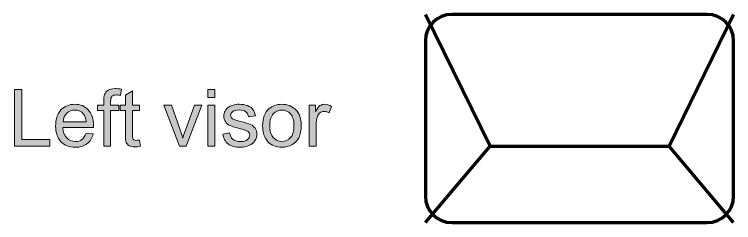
# Model space of a CAD drawing. Header units: inches. Extents: x 247 to 2765, y -1897 to -1110.
# Drawn here: x 279.3 to 317.67, y -1325.77 to -1314.65 of the extents above; entities that cross this region are included whole.
import ezdxf

# ---------------------------------------------------------------- set-up
doc = ezdxf.new("R2010")
doc.units = ezdxf.units.IN
doc.header["$MEASUREMENT"] = 0
doc.layers.add('Layer 1', color=7, linetype='Continuous')

# ---------------------------------------------------------------- blocks, each defined once
blk = doc.blocks.new('block 82')
at = {"layer": 'Layer 1', "color": 18, "lineweight": 70, "true_color": 0x010101}
blk.add_lwpolyline([(304.677, -1321.694), (314.228, -1321.694)], dxfattribs=at)
blk.add_open_spline([(316.256, -1314.65), (317.039, -1314.65), (317.672, -1315.283), (317.672, -1316.067), (317.672, -1316.067), (317.672, -1324.35), (317.672, -1324.35), (317.672, -1325.134), (317.039, -1325.767), (316.256, -1325.767), (316.256, -1325.767), (302.648, -1325.767), (302.648, -1325.767), (301.866, -1325.767), (301.233, -1325.133), (301.233, -1324.35), (301.233, -1324.35), (301.233, -1316.067), (301.233, -1316.067), (301.233, -1315.284), (301.866, -1314.65), (302.648, -1314.65), (302.648, -1314.65), (316.256, -1314.65), (316.256, -1314.65)], degree=3, knots=[0, 0, 0, 0, 1, 1, 1, 2, 2, 2, 3, 3, 3, 4, 4, 4, 5, 5, 5, 6, 6, 6, 7, 7, 7, 8, 8, 8, 8], dxfattribs=at)
blk = doc.blocks.new('block 81')
at = {"layer": 'Layer 1', "color": 240, "lineweight": 70, "true_color": 0xec2227}
for points in [[(301.233, -1325.767), (304.677, -1321.694), (301.233, -1314.65)], [(317.672, -1325.767), (314.228, -1321.694), (317.672, -1314.65)]]:
    blk.add_lwpolyline(points, dxfattribs=at)
at = {"layer": 'Layer 1'}
blk.add_blockref('block 82', (0, 0), dxfattribs=at)
blk = doc.blocks.new('block 128')
at = {"layer": 'Layer 1', "true_color": 0x3cb54a}
h = blk.add_hatch(color=95, dxfattribs=at)
h.dxf.hatch_style = 2
h.paths.add_polyline_path([(279.304, -1321.694), (279.304, -1318.663), (279.705, -1318.663), (279.705, -1321.335), (281.197, -1321.335), (281.197, -1321.694)])
h = blk.add_hatch(color=95, dxfattribs=at)
h.dxf.hatch_style = 2
edge = h.paths.add_edge_path()
edge.add_spline(control_points=[(284.07, -1321.694), (284.07, -1321.694), (284.07, -1319.788), (284.07, -1319.788), (284.07, -1319.788), (283.742, -1319.788), (283.742, -1319.788), (283.742, -1319.788), (283.742, -1319.498), (283.742, -1319.498), (283.742, -1319.498), (284.07, -1319.498), (284.07, -1319.498), (284.07, -1319.498), (284.07, -1319.265), (284.07, -1319.265), (284.07, -1319.117), (284.083, -1319.008), (284.11, -1318.936), (284.145, -1318.84), (284.208, -1318.762), (284.299, -1318.702), (284.389, -1318.642), (284.515, -1318.612), (284.677, -1318.612), (284.783, -1318.612), (284.898, -1318.624), (285.025, -1318.648), (285.025, -1318.648), (284.969, -1318.973), (284.969, -1318.973), (284.892, -1318.96), (284.819, -1318.952), (284.75, -1318.952), (284.637, -1318.952), (284.557, -1318.976), (284.51, -1319.024), (284.463, -1319.073), (284.44, -1319.163), (284.44, -1319.295), (284.44, -1319.295), (284.44, -1319.498), (284.44, -1319.498), (284.44, -1319.498), (284.868, -1319.498), (284.868, -1319.498), (284.868, -1319.498), (284.868, -1319.787), (284.868, -1319.787), (284.868, -1319.787), (284.44, -1319.787), (284.44, -1319.787), (284.44, -1319.787), (284.44, -1321.692), (284.44, -1321.692), (284.44, -1321.692), (284.07, -1321.692), (284.07, -1321.692), (284.07, -1321.692), (284.07, -1321.694), (284.07, -1321.694), (284.07, -1321.694), (284.07, -1321.694), (284.07, -1321.694)], knot_values=[0, 0, 0, 0, 1, 1, 1, 2, 2, 2, 3, 3, 3, 4, 4, 4, 5, 5, 5, 6, 6, 6, 7, 7, 7, 8, 8, 8, 9, 9, 9, 10, 10, 10, 11, 11, 11, 12, 12, 12, 13, 13, 13, 14, 14, 14, 15, 15, 15, 16, 16, 16, 17, 17, 17, 18, 18, 18, 19, 19, 19, 20, 20, 20, 21, 21, 21, 21], degree=3, periodic=1)
h = blk.add_hatch(color=95, dxfattribs=at)
h.dxf.hatch_style = 2
edge = h.paths.add_edge_path()
edge.add_spline(control_points=[(285.97, -1321.361), (285.97, -1321.361), (286.024, -1321.69), (286.024, -1321.69), (285.919, -1321.712), (285.825, -1321.723), (285.743, -1321.723), (285.608, -1321.723), (285.503, -1321.701), (285.428, -1321.659), (285.353, -1321.616), (285.302, -1321.56), (285.271, -1321.49), (285.241, -1321.42), (285.226, -1321.274), (285.226, -1321.051), (285.226, -1321.051), (285.226, -1319.788), (285.226, -1319.788), (285.226, -1319.788), (284.953, -1319.788), (284.953, -1319.788), (284.953, -1319.788), (284.953, -1319.498), (284.953, -1319.498), (284.953, -1319.498), (285.226, -1319.498), (285.226, -1319.498), (285.226, -1319.498), (285.226, -1318.955), (285.226, -1318.955), (285.226, -1318.955), (285.596, -1318.732), (285.596, -1318.732), (285.596, -1318.732), (285.596, -1319.498), (285.596, -1319.498), (285.596, -1319.498), (285.97, -1319.498), (285.97, -1319.498), (285.97, -1319.498), (285.97, -1319.788), (285.97, -1319.788), (285.97, -1319.788), (285.596, -1319.788), (285.596, -1319.788), (285.596, -1319.788), (285.596, -1321.071), (285.596, -1321.071), (285.596, -1321.178), (285.602, -1321.246), (285.615, -1321.276), (285.629, -1321.306), (285.651, -1321.331), (285.68, -1321.348), (285.71, -1321.366), (285.752, -1321.375), (285.807, -1321.375), (285.848, -1321.375), (285.902, -1321.371), (285.97, -1321.361)], knot_values=[0, 0, 0, 0, 1, 1, 1, 2, 2, 2, 3, 3, 3, 4, 4, 4, 5, 5, 5, 6, 6, 6, 7, 7, 7, 8, 8, 8, 9, 9, 9, 10, 10, 10, 11, 11, 11, 12, 12, 12, 13, 13, 13, 14, 14, 14, 15, 15, 15, 16, 16, 16, 17, 17, 17, 18, 18, 18, 19, 19, 19, 20, 20, 20, 20], degree=3, periodic=1)
h = blk.add_hatch(color=95, dxfattribs=at)
h.dxf.hatch_style = 2
h.paths.add_polyline_path([(289.629, -1319.091), (289.629, -1318.663), (290.001, -1318.663), (290.001, -1319.091)])
h.paths.add_polyline_path([(289.629, -1321.694), (289.629, -1319.498), (290.001, -1319.498), (290.001, -1321.694)])
h = blk.add_hatch(color=95, dxfattribs=at)
h.dxf.hatch_style = 2
edge = h.paths.add_edge_path()
edge.add_spline(control_points=[(283.13, -1320.986), (283.13, -1320.986), (283.514, -1321.034), (283.514, -1321.034), (283.454, -1321.259), (283.342, -1321.433), (283.177, -1321.557), (283.013, -1321.681), (282.804, -1321.743), (282.55, -1321.743), (282.229, -1321.743), (281.974, -1321.644), (281.786, -1321.446), (281.598, -1321.248), (281.504, -1320.97), (281.504, -1320.614), (281.504, -1320.245), (281.599, -1319.958), (281.789, -1319.754), (281.979, -1319.549), (282.226, -1319.448), (282.529, -1319.448), (282.823, -1319.448), (283.063, -1319.548), (283.248, -1319.748), (283.434, -1319.948), (283.527, -1320.229), (283.527, -1320.592), (283.527, -1320.614), (283.527, -1320.646), (283.525, -1320.69), (283.525, -1320.69), (281.888, -1320.69), (281.888, -1320.69), (281.902, -1320.932), (281.97, -1321.116), (282.093, -1321.244), (282.216, -1321.373), (282.368, -1321.437), (282.552, -1321.437), (282.688, -1321.437), (282.805, -1321.401), (282.901, -1321.329), (282.997, -1321.258), (283.073, -1321.144), (283.13, -1320.986)], knot_values=[0, 0, 0, 0, 1, 1, 1, 2, 2, 2, 3, 3, 3, 4, 4, 4, 5, 5, 5, 6, 6, 6, 7, 7, 7, 8, 8, 8, 9, 9, 9, 10, 10, 10, 11, 11, 11, 12, 12, 12, 13, 13, 13, 14, 14, 14, 15, 15, 15, 15], degree=3, periodic=1)
edge = h.paths.add_edge_path()
edge.add_spline(control_points=[(281.908, -1320.385), (281.908, -1320.385), (283.134, -1320.385), (283.134, -1320.385), (283.117, -1320.201), (283.071, -1320.062), (282.994, -1319.969), (282.876, -1319.826), (282.722, -1319.755), (282.533, -1319.755), (282.362, -1319.755), (282.218, -1319.811), (282.101, -1319.926), (281.985, -1320.04), (281.921, -1320.193), (281.908, -1320.385)], knot_values=[0, 0, 0, 0, 1, 1, 1, 2, 2, 2, 3, 3, 3, 4, 4, 4, 5, 5, 5, 5], degree=3, periodic=1)
h = blk.add_hatch(color=95, dxfattribs=at)
h.dxf.hatch_style = 2
edge = h.paths.add_edge_path()
edge.add_spline(control_points=[(288.12, -1321.694), (288.12, -1321.694), (287.285, -1319.498), (287.285, -1319.498), (287.285, -1319.498), (287.678, -1319.498), (287.678, -1319.498), (287.678, -1319.498), (288.149, -1320.813), (288.149, -1320.813), (288.2, -1320.954), (288.246, -1321.102), (288.289, -1321.255), (288.322, -1321.14), (288.369, -1321), (288.428, -1320.837), (288.428, -1320.837), (288.916, -1319.498), (288.916, -1319.498), (288.916, -1319.498), (289.298, -1319.498), (289.298, -1319.498), (289.298, -1319.498), (288.467, -1321.694), (288.467, -1321.694), (288.467, -1321.694), (288.12, -1321.694), (288.12, -1321.694), (288.12, -1321.694), (288.12, -1321.694), (288.12, -1321.694)], knot_values=[0, 0, 0, 0, 1, 1, 1, 2, 2, 2, 3, 3, 3, 4, 4, 4, 5, 5, 5, 6, 6, 6, 7, 7, 7, 8, 8, 8, 9, 9, 9, 10, 10, 10, 10], degree=3, periodic=1)
h = blk.add_hatch(color=95, dxfattribs=at)
h.dxf.hatch_style = 2
edge = h.paths.add_edge_path()
edge.add_spline(control_points=[(290.418, -1321.038), (290.418, -1321.038), (290.786, -1320.981), (290.786, -1320.981), (290.807, -1321.128), (290.864, -1321.241), (290.959, -1321.32), (291.053, -1321.398), (291.185, -1321.437), (291.355, -1321.437), (291.525, -1321.437), (291.652, -1321.403), (291.735, -1321.333), (291.817, -1321.263), (291.859, -1321.182), (291.859, -1321.088), (291.859, -1321.005), (291.822, -1320.938), (291.749, -1320.89), (291.698, -1320.856), (291.571, -1320.814), (291.369, -1320.763), (291.096, -1320.695), (290.906, -1320.636), (290.802, -1320.585), (290.697, -1320.534), (290.617, -1320.465), (290.562, -1320.376), (290.507, -1320.287), (290.48, -1320.189), (290.48, -1320.081), (290.48, -1319.984), (290.503, -1319.893), (290.547, -1319.809), (290.592, -1319.726), (290.653, -1319.657), (290.73, -1319.601), (290.788, -1319.559), (290.868, -1319.523), (290.967, -1319.493), (291.067, -1319.463), (291.174, -1319.448), (291.289, -1319.448), (291.461, -1319.448), (291.612, -1319.473), (291.742, -1319.523), (291.872, -1319.573), (291.969, -1319.64), (292.031, -1319.724), (292.092, -1319.809), (292.135, -1319.923), (292.158, -1320.064), (292.158, -1320.064), (291.795, -1320.114), (291.795, -1320.114), (291.778, -1320.001), (291.73, -1319.913), (291.651, -1319.849), (291.573, -1319.786), (291.46, -1319.754), (291.315, -1319.754), (291.145, -1319.754), (291.023, -1319.782), (290.95, -1319.838), (290.876, -1319.895), (290.84, -1319.962), (290.84, -1320.037), (290.84, -1320.085), (290.855, -1320.129), (290.885, -1320.167), (290.916, -1320.207), (290.963, -1320.241), (291.027, -1320.266), (291.065, -1320.28), (291.174, -1320.312), (291.357, -1320.362), (291.62, -1320.432), (291.804, -1320.49), (291.908, -1320.534), (292.012, -1320.579), (292.093, -1320.644), (292.153, -1320.73), (292.212, -1320.815), (292.241, -1320.921), (292.241, -1321.048), (292.241, -1321.172), (292.205, -1321.289), (292.133, -1321.398), (292.061, -1321.508), (291.956, -1321.593), (291.819, -1321.653), (291.683, -1321.713), (291.529, -1321.743), (291.356, -1321.743), (291.07, -1321.743), (290.853, -1321.683), (290.703, -1321.565), (290.554, -1321.447), (290.46, -1321.271), (290.418, -1321.038)], knot_values=[0, 0, 0, 0, 1, 1, 1, 2, 2, 2, 3, 3, 3, 4, 4, 4, 5, 5, 5, 6, 6, 6, 7, 7, 7, 8, 8, 8, 9, 9, 9, 10, 10, 10, 11, 11, 11, 12, 12, 12, 13, 13, 13, 14, 14, 14, 15, 15, 15, 16, 16, 16, 17, 17, 17, 18, 18, 18, 19, 19, 19, 20, 20, 20, 21, 21, 21, 22, 22, 22, 23, 23, 23, 24, 24, 24, 25, 25, 25, 26, 26, 26, 27, 27, 27, 28, 28, 28, 29, 29, 29, 30, 30, 30, 31, 31, 31, 32, 32, 32, 33, 33, 33, 33], degree=3, periodic=1)
h = blk.add_hatch(color=95, dxfattribs=at)
h.dxf.hatch_style = 2
edge = h.paths.add_edge_path()
edge.add_spline(control_points=[(292.546, -1320.596), (292.546, -1320.19), (292.658, -1319.888), (292.885, -1319.692), (293.073, -1319.529), (293.304, -1319.449), (293.575, -1319.449), (293.876, -1319.449), (294.123, -1319.548), (294.315, -1319.745), (294.507, -1319.943), (294.602, -1320.216), (294.602, -1320.565), (294.602, -1320.848), (294.56, -1321.07), (294.475, -1321.232), (294.39, -1321.394), (294.267, -1321.519), (294.105, -1321.609), (293.943, -1321.698), (293.767, -1321.743), (293.575, -1321.743), (293.268, -1321.743), (293.019, -1321.645), (292.83, -1321.448), (292.64, -1321.25), (292.546, -1320.967), (292.546, -1320.596)], knot_values=[0, 0, 0, 0, 1, 1, 1, 2, 2, 2, 3, 3, 3, 4, 4, 4, 5, 5, 5, 6, 6, 6, 7, 7, 7, 8, 8, 8, 9, 9, 9, 9], degree=3, periodic=1)
edge = h.paths.add_edge_path()
edge.add_spline(control_points=[(292.928, -1320.596), (292.928, -1320.877), (292.989, -1321.088), (293.112, -1321.228), (293.235, -1321.367), (293.389, -1321.437), (293.575, -1321.437), (293.759, -1321.437), (293.913, -1321.367), (294.036, -1321.227), (294.159, -1321.086), (294.22, -1320.872), (294.22, -1320.584), (294.22, -1320.311), (294.158, -1320.106), (294.035, -1319.967), (293.912, -1319.827), (293.758, -1319.757), (293.575, -1319.757), (293.389, -1319.757), (293.235, -1319.826), (293.112, -1319.966), (292.989, -1320.104), (292.928, -1320.315), (292.928, -1320.596)], knot_values=[0, 0, 0, 0, 1, 1, 1, 2, 2, 2, 3, 3, 3, 4, 4, 4, 5, 5, 5, 6, 6, 6, 7, 7, 7, 8, 8, 8, 8], degree=3, periodic=1)
h = blk.add_hatch(color=95, dxfattribs=at)
h.dxf.hatch_style = 2
edge = h.paths.add_edge_path()
edge.add_spline(control_points=[(295.034, -1321.694), (295.034, -1321.694), (295.034, -1319.498), (295.034, -1319.498), (295.034, -1319.498), (295.369, -1319.498), (295.369, -1319.498), (295.369, -1319.498), (295.369, -1319.831), (295.369, -1319.831), (295.454, -1319.675), (295.533, -1319.572), (295.606, -1319.523), (295.678, -1319.472), (295.757, -1319.448), (295.844, -1319.448), (295.97, -1319.448), (296.097, -1319.487), (296.227, -1319.568), (296.227, -1319.568), (296.099, -1319.913), (296.099, -1319.913), (296.008, -1319.86), (295.917, -1319.833), (295.826, -1319.833), (295.745, -1319.833), (295.672, -1319.857), (295.607, -1319.906), (295.543, -1319.955), (295.497, -1320.023), (295.469, -1320.11), (295.427, -1320.242), (295.406, -1320.387), (295.406, -1320.543), (295.406, -1320.543), (295.406, -1321.692), (295.406, -1321.692), (295.406, -1321.692), (295.034, -1321.692), (295.034, -1321.692), (295.034, -1321.692), (295.034, -1321.694), (295.034, -1321.694)], knot_values=[0, 0, 0, 0, 1, 1, 1, 2, 2, 2, 3, 3, 3, 4, 4, 4, 5, 5, 5, 6, 6, 6, 7, 7, 7, 8, 8, 8, 9, 9, 9, 10, 10, 10, 11, 11, 11, 12, 12, 12, 13, 13, 13, 14, 14, 14, 14], degree=3, periodic=1)
at = {"layer": 'Layer 1', "lineweight": 0}
for points in [[(279.304, -1321.694), (279.304, -1318.663), (279.705, -1318.663), (279.705, -1321.335), (281.197, -1321.335), (281.197, -1321.694), (279.304, -1321.694)], [(289.629, -1319.091), (289.629, -1318.663), (290.001, -1318.663), (290.001, -1319.091), (289.629, -1319.091)], [(289.629, -1321.694), (289.629, -1319.498), (290.001, -1319.498), (290.001, -1321.694), (289.629, -1321.694)]]:
    blk.add_lwpolyline(points, dxfattribs=at)
for points, knots in [([(284.07, -1321.694), (284.07, -1321.694), (284.07, -1319.788), (284.07, -1319.788), (284.07, -1319.788), (283.742, -1319.788), (283.742, -1319.788), (283.742, -1319.788), (283.742, -1319.498), (283.742, -1319.498), (283.742, -1319.498), (284.07, -1319.498), (284.07, -1319.498), (284.07, -1319.498), (284.07, -1319.265), (284.07, -1319.265), (284.07, -1319.117), (284.083, -1319.008), (284.11, -1318.936), (284.145, -1318.84), (284.208, -1318.762), (284.299, -1318.702), (284.389, -1318.642), (284.515, -1318.612), (284.677, -1318.612), (284.783, -1318.612), (284.898, -1318.624), (285.025, -1318.648), (285.025, -1318.648), (284.969, -1318.973), (284.969, -1318.973), (284.892, -1318.96), (284.819, -1318.952), (284.75, -1318.952), (284.637, -1318.952), (284.557, -1318.976), (284.51, -1319.024), (284.463, -1319.073), (284.44, -1319.163), (284.44, -1319.295), (284.44, -1319.295), (284.44, -1319.498), (284.44, -1319.498), (284.44, -1319.498), (284.868, -1319.498), (284.868, -1319.498), (284.868, -1319.498), (284.868, -1319.787), (284.868, -1319.787), (284.868, -1319.787), (284.44, -1319.787), (284.44, -1319.787), (284.44, -1319.787), (284.44, -1321.692), (284.44, -1321.692), (284.44, -1321.692), (284.07, -1321.692), (284.07, -1321.692), (284.07, -1321.692), (284.07, -1321.694), (284.07, -1321.694), (284.07, -1321.694), (284.07, -1321.694), (284.07, -1321.694)], [0, 0, 0, 0, 1, 1, 1, 2, 2, 2, 3, 3, 3, 4, 4, 4, 5, 5, 5, 6, 6, 6, 7, 7, 7, 8, 8, 8, 9, 9, 9, 10, 10, 10, 11, 11, 11, 12, 12, 12, 13, 13, 13, 14, 14, 14, 15, 15, 15, 16, 16, 16, 17, 17, 17, 18, 18, 18, 19, 19, 19, 20, 20, 20, 21, 21, 21, 21]), ([(285.97, -1321.361), (285.97, -1321.361), (286.024, -1321.69), (286.024, -1321.69), (285.919, -1321.712), (285.825, -1321.723), (285.743, -1321.723), (285.608, -1321.723), (285.503, -1321.701), (285.428, -1321.659), (285.353, -1321.616), (285.302, -1321.56), (285.271, -1321.49), (285.241, -1321.42), (285.226, -1321.274), (285.226, -1321.051), (285.226, -1321.051), (285.226, -1319.788), (285.226, -1319.788), (285.226, -1319.788), (284.953, -1319.788), (284.953, -1319.788), (284.953, -1319.788), (284.953, -1319.498), (284.953, -1319.498), (284.953, -1319.498), (285.226, -1319.498), (285.226, -1319.498), (285.226, -1319.498), (285.226, -1318.955), (285.226, -1318.955), (285.226, -1318.955), (285.596, -1318.732), (285.596, -1318.732), (285.596, -1318.732), (285.596, -1319.498), (285.596, -1319.498), (285.596, -1319.498), (285.97, -1319.498), (285.97, -1319.498), (285.97, -1319.498), (285.97, -1319.788), (285.97, -1319.788), (285.97, -1319.788), (285.596, -1319.788), (285.596, -1319.788), (285.596, -1319.788), (285.596, -1321.071), (285.596, -1321.071), (285.596, -1321.178), (285.602, -1321.246), (285.615, -1321.276), (285.629, -1321.306), (285.651, -1321.331), (285.68, -1321.348), (285.71, -1321.366), (285.752, -1321.375), (285.807, -1321.375), (285.848, -1321.375), (285.902, -1321.371), (285.97, -1321.361)], [0, 0, 0, 0, 1, 1, 1, 2, 2, 2, 3, 3, 3, 4, 4, 4, 5, 5, 5, 6, 6, 6, 7, 7, 7, 8, 8, 8, 9, 9, 9, 10, 10, 10, 11, 11, 11, 12, 12, 12, 13, 13, 13, 14, 14, 14, 15, 15, 15, 16, 16, 16, 17, 17, 17, 18, 18, 18, 19, 19, 19, 20, 20, 20, 20]), ([(283.13, -1320.986), (283.13, -1320.986), (283.514, -1321.034), (283.514, -1321.034), (283.454, -1321.259), (283.342, -1321.433), (283.177, -1321.557), (283.013, -1321.681), (282.804, -1321.743), (282.55, -1321.743), (282.229, -1321.743), (281.974, -1321.644), (281.786, -1321.446), (281.598, -1321.248), (281.504, -1320.97), (281.504, -1320.614), (281.504, -1320.245), (281.599, -1319.958), (281.789, -1319.754), (281.979, -1319.549), (282.226, -1319.448), (282.529, -1319.448), (282.823, -1319.448), (283.063, -1319.548), (283.248, -1319.748), (283.434, -1319.948), (283.527, -1320.229), (283.527, -1320.592), (283.527, -1320.614), (283.527, -1320.646), (283.525, -1320.69), (283.525, -1320.69), (281.888, -1320.69), (281.888, -1320.69), (281.902, -1320.932), (281.97, -1321.116), (282.093, -1321.244), (282.216, -1321.373), (282.368, -1321.437), (282.552, -1321.437), (282.688, -1321.437), (282.805, -1321.401), (282.901, -1321.329), (282.997, -1321.258), (283.073, -1321.144), (283.13, -1320.986)], [0, 0, 0, 0, 1, 1, 1, 2, 2, 2, 3, 3, 3, 4, 4, 4, 5, 5, 5, 6, 6, 6, 7, 7, 7, 8, 8, 8, 9, 9, 9, 10, 10, 10, 11, 11, 11, 12, 12, 12, 13, 13, 13, 14, 14, 14, 15, 15, 15, 15]), ([(288.12, -1321.694), (288.12, -1321.694), (287.285, -1319.498), (287.285, -1319.498), (287.285, -1319.498), (287.678, -1319.498), (287.678, -1319.498), (287.678, -1319.498), (288.149, -1320.813), (288.149, -1320.813), (288.2, -1320.954), (288.246, -1321.102), (288.289, -1321.255), (288.322, -1321.14), (288.369, -1321), (288.428, -1320.837), (288.428, -1320.837), (288.916, -1319.498), (288.916, -1319.498), (288.916, -1319.498), (289.298, -1319.498), (289.298, -1319.498), (289.298, -1319.498), (288.467, -1321.694), (288.467, -1321.694), (288.467, -1321.694), (288.12, -1321.694), (288.12, -1321.694), (288.12, -1321.694), (288.12, -1321.694), (288.12, -1321.694)], [0, 0, 0, 0, 1, 1, 1, 2, 2, 2, 3, 3, 3, 4, 4, 4, 5, 5, 5, 6, 6, 6, 7, 7, 7, 8, 8, 8, 9, 9, 9, 10, 10, 10, 10]), ([(290.418, -1321.038), (290.418, -1321.038), (290.786, -1320.981), (290.786, -1320.981), (290.807, -1321.128), (290.864, -1321.241), (290.959, -1321.32), (291.053, -1321.398), (291.185, -1321.437), (291.355, -1321.437), (291.525, -1321.437), (291.652, -1321.403), (291.735, -1321.333), (291.817, -1321.263), (291.859, -1321.182), (291.859, -1321.088), (291.859, -1321.005), (291.822, -1320.938), (291.749, -1320.89), (291.698, -1320.856), (291.571, -1320.814), (291.369, -1320.763), (291.096, -1320.695), (290.906, -1320.636), (290.802, -1320.585), (290.697, -1320.534), (290.617, -1320.465), (290.562, -1320.376), (290.507, -1320.287), (290.48, -1320.189), (290.48, -1320.081), (290.48, -1319.984), (290.503, -1319.893), (290.547, -1319.809), (290.592, -1319.726), (290.653, -1319.657), (290.73, -1319.601), (290.788, -1319.559), (290.868, -1319.523), (290.967, -1319.493), (291.067, -1319.463), (291.174, -1319.448), (291.289, -1319.448), (291.461, -1319.448), (291.612, -1319.473), (291.742, -1319.523), (291.872, -1319.573), (291.969, -1319.64), (292.031, -1319.724), (292.092, -1319.809), (292.135, -1319.923), (292.158, -1320.064), (292.158, -1320.064), (291.795, -1320.114), (291.795, -1320.114), (291.778, -1320.001), (291.73, -1319.913), (291.651, -1319.849), (291.573, -1319.786), (291.46, -1319.754), (291.315, -1319.754), (291.145, -1319.754), (291.023, -1319.782), (290.95, -1319.838), (290.876, -1319.895), (290.84, -1319.962), (290.84, -1320.037), (290.84, -1320.085), (290.855, -1320.129), (290.885, -1320.167), (290.916, -1320.207), (290.963, -1320.241), (291.027, -1320.266), (291.065, -1320.28), (291.174, -1320.312), (291.357, -1320.362), (291.62, -1320.432), (291.804, -1320.49), (291.908, -1320.534), (292.012, -1320.579), (292.093, -1320.644), (292.153, -1320.73), (292.212, -1320.815), (292.241, -1320.921), (292.241, -1321.048), (292.241, -1321.172), (292.205, -1321.289), (292.133, -1321.398), (292.061, -1321.508), (291.956, -1321.593), (291.819, -1321.653), (291.683, -1321.713), (291.529, -1321.743), (291.356, -1321.743), (291.07, -1321.743), (290.853, -1321.683), (290.703, -1321.565), (290.554, -1321.447), (290.46, -1321.271), (290.418, -1321.038)], [0, 0, 0, 0, 1, 1, 1, 2, 2, 2, 3, 3, 3, 4, 4, 4, 5, 5, 5, 6, 6, 6, 7, 7, 7, 8, 8, 8, 9, 9, 9, 10, 10, 10, 11, 11, 11, 12, 12, 12, 13, 13, 13, 14, 14, 14, 15, 15, 15, 16, 16, 16, 17, 17, 17, 18, 18, 18, 19, 19, 19, 20, 20, 20, 21, 21, 21, 22, 22, 22, 23, 23, 23, 24, 24, 24, 25, 25, 25, 26, 26, 26, 27, 27, 27, 28, 28, 28, 29, 29, 29, 30, 30, 30, 31, 31, 31, 32, 32, 32, 33, 33, 33, 33]), ([(292.546, -1320.596), (292.546, -1320.19), (292.658, -1319.888), (292.885, -1319.692), (293.073, -1319.529), (293.304, -1319.449), (293.575, -1319.449), (293.876, -1319.449), (294.123, -1319.548), (294.315, -1319.745), (294.507, -1319.943), (294.602, -1320.216), (294.602, -1320.565), (294.602, -1320.848), (294.56, -1321.07), (294.475, -1321.232), (294.39, -1321.394), (294.267, -1321.519), (294.105, -1321.609), (293.943, -1321.698), (293.767, -1321.743), (293.575, -1321.743), (293.268, -1321.743), (293.019, -1321.645), (292.83, -1321.448), (292.64, -1321.25), (292.546, -1320.967), (292.546, -1320.596)], [0, 0, 0, 0, 1, 1, 1, 2, 2, 2, 3, 3, 3, 4, 4, 4, 5, 5, 5, 6, 6, 6, 7, 7, 7, 8, 8, 8, 9, 9, 9, 9]), ([(295.034, -1321.694), (295.034, -1321.694), (295.034, -1319.498), (295.034, -1319.498), (295.034, -1319.498), (295.369, -1319.498), (295.369, -1319.498), (295.369, -1319.498), (295.369, -1319.831), (295.369, -1319.831), (295.454, -1319.675), (295.533, -1319.572), (295.606, -1319.523), (295.678, -1319.472), (295.757, -1319.448), (295.844, -1319.448), (295.97, -1319.448), (296.097, -1319.487), (296.227, -1319.568), (296.227, -1319.568), (296.099, -1319.913), (296.099, -1319.913), (296.008, -1319.86), (295.917, -1319.833), (295.826, -1319.833), (295.745, -1319.833), (295.672, -1319.857), (295.607, -1319.906), (295.543, -1319.955), (295.497, -1320.023), (295.469, -1320.11), (295.427, -1320.242), (295.406, -1320.387), (295.406, -1320.543), (295.406, -1320.543), (295.406, -1321.692), (295.406, -1321.692), (295.406, -1321.692), (295.034, -1321.692), (295.034, -1321.692), (295.034, -1321.692), (295.034, -1321.694), (295.034, -1321.694)], [0, 0, 0, 0, 1, 1, 1, 2, 2, 2, 3, 3, 3, 4, 4, 4, 5, 5, 5, 6, 6, 6, 7, 7, 7, 8, 8, 8, 9, 9, 9, 10, 10, 10, 11, 11, 11, 12, 12, 12, 13, 13, 13, 14, 14, 14, 14]), ([(281.908, -1320.385), (281.908, -1320.385), (283.134, -1320.385), (283.134, -1320.385), (283.117, -1320.201), (283.071, -1320.062), (282.994, -1319.969), (282.876, -1319.826), (282.722, -1319.755), (282.533, -1319.755), (282.362, -1319.755), (282.218, -1319.811), (282.101, -1319.926), (281.985, -1320.04), (281.921, -1320.193), (281.908, -1320.385)], [0, 0, 0, 0, 1, 1, 1, 2, 2, 2, 3, 3, 3, 4, 4, 4, 5, 5, 5, 5]), ([(292.928, -1320.596), (292.928, -1320.877), (292.989, -1321.088), (293.112, -1321.228), (293.235, -1321.367), (293.389, -1321.437), (293.575, -1321.437), (293.759, -1321.437), (293.913, -1321.367), (294.036, -1321.227), (294.159, -1321.086), (294.22, -1320.872), (294.22, -1320.584), (294.22, -1320.311), (294.158, -1320.106), (294.035, -1319.967), (293.912, -1319.827), (293.758, -1319.757), (293.575, -1319.757), (293.389, -1319.757), (293.235, -1319.826), (293.112, -1319.966), (292.989, -1320.104), (292.928, -1320.315), (292.928, -1320.596)], [0, 0, 0, 0, 1, 1, 1, 2, 2, 2, 3, 3, 3, 4, 4, 4, 5, 5, 5, 6, 6, 6, 7, 7, 7, 8, 8, 8, 8])]:
    blk.add_open_spline(points, degree=3, knots=knots, dxfattribs=at)

msp = doc.modelspace()

# ---------------------------------------------------------------- block references
at = {"layer": 'Layer 1'}
for name in ['block 81', 'block 128']:
    msp.add_blockref(name, (0, 0), dxfattribs=at)

doc.saveas('drawing.dxf')
